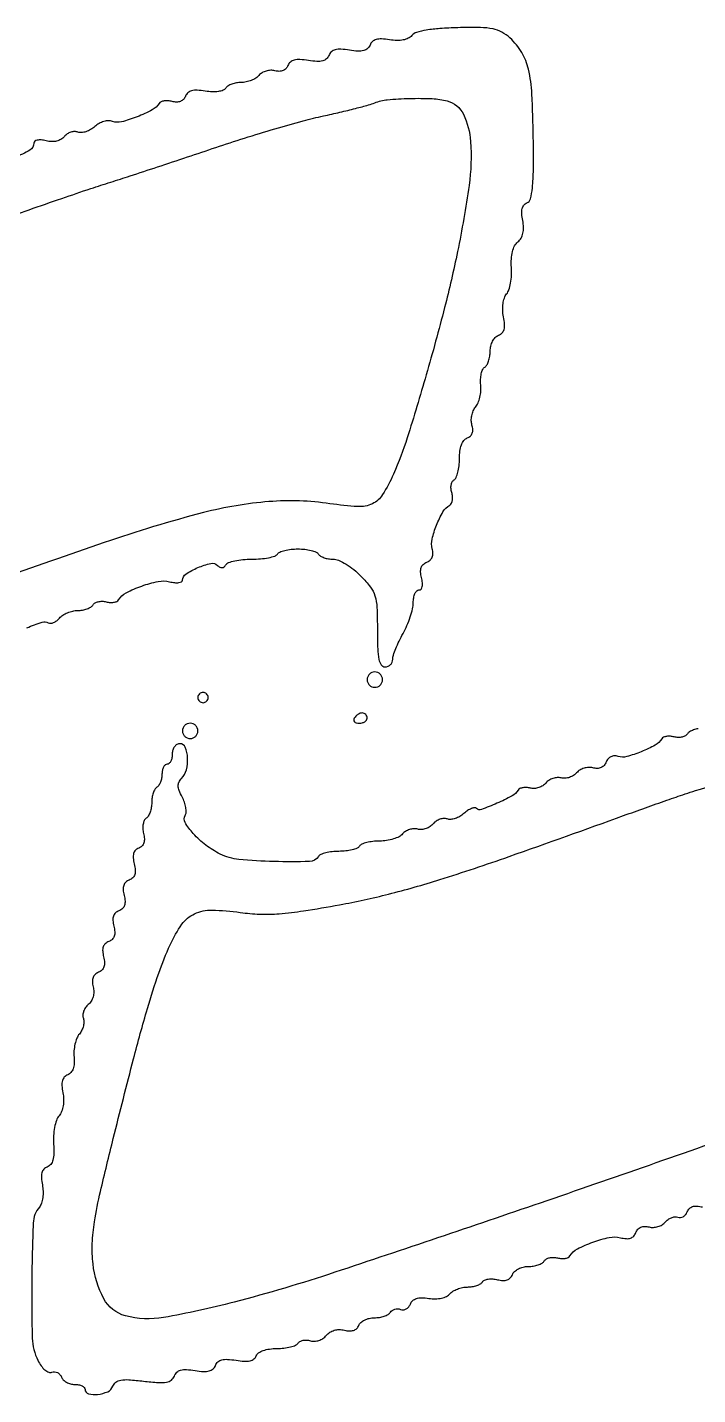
# Model space of a CAD drawing. Extents: x 0 to 1197, y 0 to 515.
# Drawn here: x 265.7 to 396.4, y 120 to 386.8 of the extents above; entities that cross this region are included whole.
import ezdxf

# ---------------------------------------------------------------- set-up
doc = ezdxf.new("R2010")
doc.units = 0

msp = doc.modelspace()

# ---------------------------------------------------------------- linework, layer by layer
for points in [[(265.628034, 269.608109, -0.019581), (268.605693, 270.741141, -0.223097), (269.822696, 270.601097, 0.158665), (270.273408, 270.491341, 0.080363), (270.847429, 270.629515, 0.066805), (271.4532, 270.984457, 0.053713), (271.995412, 271.51101, -0.076023), (272.637534, 272.081414, -0.044492), (273.549232, 272.562609, -0.043312), (274.571288, 272.890167, -0.055952), (275.549701, 273, 0.042855), (276.486461, 273.080437, 0.044371), (277.384533, 273.319341, 0.048511), (278.118154, 273.669773, 0.119222), (278.540116, 274.087118, -0.127969), (278.937017, 274.466374, -0.070112), (279.568683, 274.710007, -0.062485), (280.326852, 274.788616, -0.058638), (281.098137, 274.680998, 0.047528), (281.859951, 274.557436, 0.055912), (282.589872, 274.590961, 0.064935), (283.182481, 274.766057, 0.151197), (283.527756, 275.06712, -0.134634), (285.015745, 276.452114, -0.035399), (288.027558, 277.765221, -0.03613), (291.237908, 278.647292, -0.110906), (293.478647, 278.59127, 0.033967), (294.439814, 278.418356, 0.058972), (295.249658, 278.424606, 0.088252), (295.795685, 278.594454, 0.280307), (295.986274, 278.907706, -0.253664), (296.632954, 280.100363, -0.043978), (298.97743, 281.348465, -0.043969), (301.500493, 282.166191, -0.258256), (302.791107, 281.795167, 0.070751), (303.248936, 281.451344, 0.144609), (303.683806, 281.356089, 0.154031), (304.081928, 281.513835, 0.083773), (304.432423, 281.912868, -0.172437), (304.958645, 282.334679, -0.030587), (306.194144, 282.680655, -0.029949), (307.759225, 282.920397, -0.023034), (309.486274, 283, 0.021209), (311.209489, 283.073128, 0.028151), (312.762585, 283.29375, 0.027992), (313.988731, 283.611235, 0.178843), (314.486274, 284, -0.158284), (314.94219, 284.38656, -0.036095), (315.916213, 284.70625, -0.033884), (317.146227, 284.926564, -0.02738), (318.486274, 285, -0.02738), (319.826321, 284.926564, -0.033884), (321.056335, 284.70625, -0.036095), (322.030357, 284.38656, -0.158284), (322.486274, 284, 0.123532), (322.881292, 283.615885, 0.047419), (323.582175, 283.29375, 0.043263), (324.444538, 283.073937, 0.0408), (325.349124, 283, -0.102403), (326.430443, 282.776193, -0.034183), (327.873399, 282.031328, -0.032356), (329.401435, 280.964359, -0.031703), (330.790107, 279.702393, -0.030625), (332.625704, 277.560521, -0.088185), (333.51087, 275.823981, -0.063368), (333.893562, 273.580023, -0.010588), (333.986274, 269.202393, 0.008115), (334.046816, 265.472251, 0.043245), (334.28834, 263.450399, 0.101353), (334.748031, 262.385011, 0.245097), (335.486274, 262, 0.096965), (336.058777, 262.112079, 0.097433), (336.545649, 262.43169, 0.098418), (336.871649, 262.908779, 0.101151), (336.986274, 263.469584, -0.077667), (337.109598, 264.258723, -0.017095), (337.573774, 265.553472, -0.017391), (338.220678, 267.028945, -0.015946), (338.986274, 268.5, 0.025786), (339.75188, 270.044515, 0.022104), (340.398774, 271.740278, 0.022695), (340.848539, 273.335242, 0.057431), (340.986274, 274.530416, -0.042943), (341.067622, 275.475849, -0.062634), (341.311869, 276.27456, -0.082196), (341.670921, 276.8156, -0.208149), (342.094682, 277, 0.214455), (342.49676, 277.180769, 0.130021), (342.735843, 277.654736, 0.078335), (342.775509, 278.413281, 0.035465), (342.601797, 279.395742, -0.04306), (342.420357, 280.521209, -0.099279), (342.526011, 281.367929, -0.126206), (342.922414, 281.982127, -0.09533), (343.606843, 282.407893, 0.093674), (344.248652, 282.804231, 0.110562), (344.657046, 283.387866, 0.099113), (344.804371, 284.142731, 0.062818), (344.687509, 285.034476, -0.121742), (344.662061, 286.921224, -0.037712), (345.518658, 289.649798, -0.037696), (346.774851, 292.217865, -0.122337), (348.090275, 293.564276, 0.142682), (348.421058, 293.931108, 0.072414), (348.609758, 294.528936, 0.062623), (348.635955, 295.254572, 0.054638), (348.486274, 296, -0.05817), (348.341485, 296.748324, -0.064695), (348.381391, 297.482561, -0.073852), (348.590951, 298.092491, -0.135531), (348.945596, 298.47486, 0.157164), (349.347775, 298.947102, 0.036514), (349.680575, 299.94911, 0.034194), (349.909833, 301.213915, 0.027745), (349.986274, 302.590402, -0.032836), (350.085129, 304.094055, -0.057337), (350.38868, 305.303799, -0.074505), (350.872924, 306.171285, -0.137488), (351.516075, 306.649809, 0.096455), (352.122524, 307.028944, 0.118094), (352.490489, 307.584909, 0.10356), (352.594561, 308.306814, 0.061107), (352.433457, 309.166412, -0.07396), (352.295789, 310.021223, -0.052065), (352.385401, 310.992419, -0.051944), (352.674335, 311.926989, -0.072398), (353.129856, 312.673006, 0.076855), (353.610941, 313.476822, 0.039081), (353.96868, 314.60218, 0.037651), (354.162467, 315.847298, 0.045943), (354.14751, 317.025851, -0.037484), (354.114645, 318.136651, -0.044098), (354.254708, 319.179612, -0.049542), (354.531987, 320.014551, -0.150517), (354.921309, 320.45985, 0.126378), (355.330539, 320.885443, 0.046652), (355.67344, 321.65095, 0.042521), (355.907573, 322.595771, 0.039501), (355.986274, 323.590402, -0.059778), (356.105182, 324.581429, -0.059737), (356.455163, 325.516441, -0.065478), (356.971724, 326.258267, -0.116867), (357.582492, 326.675296, 0.106038), (358.291398, 327.137415, 0.128868), (358.687922, 327.821218, 0.087519), (358.783071, 328.824254, 0.029354), (358.578859, 330.287071, -0.039946), (358.425728, 331.583805, -0.043406), (358.488005, 332.852147, -0.047635), (358.747232, 333.95422, -0.091885), (359.187787, 334.742809, 0.095643), (359.634816, 335.557179, 0.032982), (359.962482, 336.865658, 0.031352), (360.141419, 338.391345, 0.031546), (360.127614, 339.92425, -0.031017), (360.110831, 341.591932, -0.048555), (360.323634, 343.0097, -0.058746), (360.750597, 344.132511, -0.099663), (361.380025, 344.911821, 0.085993), (362.009621, 345.649505, 0.07823), (362.380033, 346.580129, 0.065937), (362.483844, 347.718039, 0.039193), (362.32191, 349.071819, -0.03189), (362.143212, 350.401042, -0.075844), (362.224202, 351.392346, -0.110263), (362.55906, 352.081052, -0.133839), (363.136104, 352.504001, 0.243472), (363.841421, 353.297329, 0.037856), (364.215462, 355.432602, 0.022671), (364.402018, 358.98939, 0.00467), (364.387752, 365.269401, 0.009487), (364.127624, 373.771692, 0.045125), (363.450635, 378.584449, 0.077095), (362.126227, 381.863873, 0.071308), (359.842373, 384.687622, 0.061236), (358.245631, 385.842118, 0.077616), (356.537023, 386.463441, 0.04562), (354.093232, 386.715253, 0.008864), (349.654977, 386.687622, 0.011424), (346.172626, 386.524529, 0.025052), (343.524368, 386.205901, 0.030426), (341.618554, 385.758325, 0.147284), (340.701365, 385.152199, -0.108019), (340.015307, 384.618396, -0.06461), (339.029243, 384.294926, -0.053112), (337.793636, 384.193608, -0.034155), (336.360667, 384.32667, 0.027644), (334.814401, 384.490567, 0.078693), (333.740728, 384.375531, 0.118378), (333.014871, 383.979504, 0.117859), (332.546559, 383.296504, -0.120051), (332.067695, 382.604548, -0.120958), (331.325491, 382.212731, -0.076962), (330.208047, 382.110359, -0.024658), (328.546559, 382.296504, 0.024658), (326.885071, 382.482649, 0.076962), (325.767627, 382.380277, 0.120958), (325.025422, 381.98846, 0.120051), (324.546559, 381.296504, -0.120051), (324.067695, 380.604548, -0.120958), (323.325491, 380.212731, -0.076962), (322.208047, 380.110359, -0.024658), (320.546559, 380.296504, 0.024698), (318.891032, 380.481845, 0.076143), (317.772239, 380.381003, 0.119704), (317.028673, 379.993744, 0.12209), (316.552128, 379.311017, -0.101114), (316.172567, 378.716168, -0.104629), (315.594204, 378.326569, -0.093976), (314.854173, 378.178943, -0.066417), (314.01089, 378.283312, 0.073558), (313.178467, 378.374344, 0.060008), (312.29242, 378.233354, 0.061533), (311.488904, 377.893079, 0.088877), (310.900597, 377.396765, -0.079997), (310.288373, 376.861515, -0.044242), (309.400832, 376.4103, -0.042695), (308.395629, 376.103126, -0.052858), (307.422846, 376, 0.043725), (306.485036, 375.917831, 0.044816), (305.583822, 375.673875, 0.048932), (304.846016, 375.315908, 0.117465), (304.418159, 374.889788, -0.166205), (303.923848, 374.483622, -0.053764), (302.993681, 374.245122, -0.044943), (301.791581, 374.180448, -0.03121), (300.437148, 374.314259, 0.026387), (298.849285, 374.486599, 0.077168), (297.756339, 374.378394, 0.118287), (297.022501, 373.988676, 0.120761), (296.552128, 373.311017, -0.101073), (296.16939, 372.711082, -0.106685), (295.588589, 372.323128, -0.094624), (294.840031, 372.18099, -0.063771), (293.975118, 372.292666, 0.045128), (293.17475, 372.426419, 0.054211), (292.412258, 372.401303, 0.063259), (291.796482, 372.232477, 0.157093), (291.444791, 371.93288, -0.133479), (290.078758, 370.655603, -0.029329), (287.128437, 369.310361, -0.028364), (284.060313, 368.319262, -0.156803), (282.349757, 368.414013, 0.102396), (281.576169, 368.540701, 0.060507), (280.649174, 368.388608, 0.056031), (279.705217, 367.994581, 0.057108), (278.878901, 367.402829, -0.052286), (278.074788, 366.815198, -0.051985), (277.164753, 366.405812, -0.056813), (276.289661, 366.223538, -0.115069), (275.596632, 366.319278, 0.101218), (274.948129, 366.427035, 0.070018), (274.21375, 366.295753, 0.066707), (273.508469, 365.955131, 0.073867), (272.944964, 365.450225, -0.089049), (272.289047, 364.897256, -0.073633), (271.437532, 364.561277, -0.066496), (270.443702, 364.465559, -0.052329), (269.371851, 364.618074, 0.036418), (268.418643, 364.784743, 0.073103), (267.657105, 364.749954, 0.117608), (267.169143, 364.528676, 0.23175), (266.986274, 364.155325, -0.265571), (266.224878, 362.822923, -0.037609), (263.281691, 361.374623, -0.040702)], [(259.986274, 349.031558, -0.001689), (266.087718, 351.185873, -0.001514), (272.430024, 353.379651, -0.001517), (278.135549, 355.31453, -0.004754), (281.986274, 356.56678, 0.002561), (285.751676, 357.773045, 0.00092), (291.101899, 359.528168, 0.000912), (296.959326, 361.473475, 0.001081), (302.486274, 363.333525, -0.005761), (308.049751, 365.148077, -0.004763), (314.017524, 366.956446, -0.004811), (319.523513, 368.510424, -0.012844), (323.486274, 369.479213, 0.004224), (326.695838, 370.205473, 0.004965), (329.723774, 370.949382, 0.004385), (332.268221, 371.625202, 0.030514), (333.486274, 372.041589, -0.07514), (335.925162, 372.63947, -0.016224), (340.274463, 372.891842, -0.017274), (344.692991, 372.851946, -0.054708), (347.612373, 372.402115, -0.217722), (350.751435, 369.806354, -0.096067), (352.16471, 364.48417, -0.052184), (351.853811, 355.915069, -0.015552), (349.615034, 343, -0.01237), (347.088274, 332.084718, -0.006973), (343.512424, 318.968866, -0.006372), (339.809543, 306.688422, -0.027944), (337.131092, 299.604205, -0.034233), (335.011325, 295.589416, -0.146097), (333.007176, 293.80872, -0.124355), (330.171188, 293.266696, -0.021946), (324.737176, 293.825527, 0.05634), (312.850408, 294.227501, 0.0438), (300.082644, 292.084423, 0.019765), (280.720615, 286.235421, 0.002426), (238.986274, 271.578201, -0.000608)], [(396.525239, 249.919593, 0.043791), (395.606647, 249.680659, 0.047947), (394.858304, 249.330347, 0.121488), (394.432432, 248.912882, -0.127969), (394.03553, 248.533626, -0.070112), (393.403864, 248.289993, -0.062485), (392.645695, 248.211384, -0.058638), (391.874411, 248.319002, 0.045559), (391.11425, 248.445362, 0.054525), (390.389313, 248.41978, 0.063577), (389.803315, 248.256843, 0.156007), (389.467389, 247.969444, -0.128278), (388.168429, 246.729746, -0.030716), (385.454662, 245.433931, -0.030091), (382.618044, 244.481586, -0.143747), (380.928243, 244.518418, 0.083715), (380.190153, 244.62265, 0.1039), (379.516934, 244.462314, 0.104848), (378.969538, 244.046355, 0.08663), (378.592547, 243.416347, -0.09016), (378.19515, 242.762675, -0.108208), (377.614361, 242.339973, -0.100118), (376.872735, 242.1788, -0.067654), (376.01089, 242.283312, 0.076898), (375.174175, 242.369194, 0.060546), (374.275471, 242.212932, 0.061374), (373.453396, 241.850054, 0.085151), (372.842898, 241.327243, -0.078549), (372.244767, 240.801268, -0.060767), (371.459672, 240.428649, -0.061255), (370.615334, 240.258026, -0.083396), (369.842898, 240.327243, 0.083396), (369.070462, 240.39646, 0.061255), (368.226124, 240.225837, 0.060767), (367.441028, 239.853217, 0.078549), (366.842898, 239.327243, -0.079971), (366.242124, 238.801948, -0.060935), (365.449164, 238.431397, -0.061132), (364.593254, 238.263842, -0.081929), (363.807126, 238.336597, 0.049276), (363.071067, 238.453348, 0.057086), (362.36291, 238.414208, 0.066017), (361.785692, 238.234954, 0.147116), (361.444791, 237.93288, -0.131321), (360.242882, 236.799473, -0.020883), (357.306402, 235.369508, -0.015995), (354.258, 234.153988, -0.291031), (353.281668, 234.371272, 0.230935), (352.911165, 234.498795, 0.066351), (352.307587, 234.341501, 0.052008), (351.587928, 233.956384, 0.035085), (350.85467, 233.380901, -0.05296), (350.059815, 232.801674, -0.052278), (349.157635, 232.399371, -0.057022), (348.28801, 232.222112, -0.11388), (347.596632, 232.319278, 0.106146), (346.943287, 232.421303, 0.069901), (346.194445, 232.272491, 0.065635), (345.46781, 231.906284, 0.070156), (344.879243, 231.371036, -0.076477), (344.267192, 230.828335, -0.060485), (343.470349, 230.441513, -0.061401), (342.618016, 230.261213, -0.085607), (341.842898, 230.327243, 0.079841), (341.074732, 230.401551, 0.06092), (340.243073, 230.246259, 0.061144), (339.476605, 229.896201, 0.082061), (338.900597, 229.396765, -0.104102), (338.223861, 228.85994, -0.040219), (337.107082, 228.4103, -0.037628), (335.778277, 228.103163, -0.038), (334.422846, 228, 0.027894), (333.107097, 227.92654, 0.034318), (331.897581, 227.70625, 0.036683), (330.939199, 227.386418, 0.156712), (330.486274, 227, -0.158284), (330.030357, 226.61344, -0.036095), (329.056335, 226.29375, -0.033884), (327.826321, 226.073436, -0.02738), (326.486274, 226, 0.02738), (325.146227, 225.926564, 0.033884), (323.916213, 225.70625, 0.036095), (322.94219, 225.38656, 0.158284), (322.486274, 225, -0.253646), (320.750697, 224.005337, -0.012088), (313.816684, 224.009385, -0.018059), (306.986691, 224.425663, -0.091694), (303.338479, 225.474183, -0.046527), (300.526489, 227.220461, -0.046501), (298.085305, 229.45686, -0.050652), (296.485664, 231.627927, -0.278739), (296.499453, 233.021325, 0.130839), (296.686407, 233.640188, 0.047991), (296.628661, 234.559501, 0.043482), (296.36757, 235.601331, 0.039755), (295.924428, 236.615559, -0.02797), (295.341619, 237.868209, -0.086928), (295.15168, 238.776583, -0.121076), (295.30852, 239.518731, -0.084236), (295.80648, 240.220206, 0.136179), (296.750482, 241.889376, 0.07293), (296.984915, 244.263932, 0.085365), (296.536064, 246.29485, 0.304676), (295.486274, 247, 0.130775), (294.910519, 246.846791, 0.10214), (294.423774, 246.416667, 0.08892), (294.098137, 245.769411, 0.072314), (293.986274, 245, -0.048028), (293.912581, 244.234582, -0.068025), (293.692524, 243.5875, -0.088204), (293.368156, 243.151477, -0.191087), (292.986274, 243, 0.186414), (292.604487, 242.852535, 0.089706), (292.280024, 242.429836, 0.069539), (292.060058, 241.801778, 0.049547), (291.986274, 241.059017, -0.046881), (291.912196, 240.270704, -0.046318), (291.692524, 239.50665, -0.050262), (291.369829, 238.876024, -0.111412), (290.986274, 238.5, 0.128561), (290.601886, 238.096789, 0.04604), (290.280024, 237.363811, 0.041947), (290.060144, 236.457084, 0.038534), (289.986274, 235.5, -0.041536), (289.906324, 234.539242, -0.043669), (289.668722, 233.621479, -0.047827), (289.320399, 232.874225, -0.121961), (288.905247, 232.449923, 0.148288), (288.532832, 232.027693, 0.064688), (288.310358, 231.306366, 0.055947), (288.258686, 230.419416, 0.048117), (288.398131, 229.495164, -0.047408), (288.556119, 228.457968, -0.093812), (288.448045, 227.635548, -0.117413), (288.075002, 227.029131, -0.10517), (287.454595, 226.626217, 0.106485), (286.813513, 226.207502, 0.125906), (286.448696, 225.584222, 0.093099), (286.366717, 224.709048, 0.038429), (286.56778, 223.531277, -0.038634), (286.7718, 222.333227, -0.098269), (286.680247, 221.459987, -0.130317), (286.290373, 220.837499, -0.096717), (285.599458, 220.405059, 0.0961), (284.920414, 219.981205, 0.125507), (284.525906, 219.36769, 0.098851), (284.420034, 218.523, 0.04341), (284.599458, 217.405059, -0.04341), (284.778883, 216.287119, -0.098851), (284.67301, 215.442429, -0.125507), (284.278502, 214.828914, -0.0961), (283.599458, 214.405059, 0.0961), (282.920414, 213.981205, 0.125507), (282.525906, 213.36769, 0.098851), (282.420034, 212.523, 0.04341), (282.599458, 211.405059, -0.04341), (282.778883, 210.287119, -0.098851), (282.67301, 209.442429, -0.125507), (282.278502, 208.828914, -0.0961), (281.599458, 208.405059, 0.0961), (280.920414, 207.981205, 0.125507), (280.525906, 207.36769, 0.098851), (280.420034, 206.523, 0.04341), (280.599458, 205.405059, -0.04341), (280.778883, 204.287119, -0.098851), (280.67301, 203.442429, -0.125507), (280.278502, 202.828914, -0.0961), (279.599458, 202.405059, 0.095559), (278.938355, 201.993387, 0.118293), (278.537298, 201.391558, 0.098789), (278.410977, 200.585148, 0.051132), (278.557675, 199.571539, -0.061587), (278.680084, 198.580444, -0.066738), (278.550812, 197.617206, -0.070396), (278.183723, 196.766212, -0.082754), (277.61, 196.102684, 0.069258), (277.076031, 195.517628, 0.065349), (276.709481, 194.797752, 0.069842), (276.558713, 194.05778, 0.107397), (276.65759, 193.414152, -0.099431), (276.771226, 192.744923, -0.055542), (276.654687, 191.923811, -0.052272), (276.342702, 191.085827, -0.058032), (275.871949, 190.362247, 0.077661), (275.38033, 189.537833, 0.038985), (275.01559, 188.37835, 0.037508), (274.818829, 187.092628, 0.045378), (274.835688, 185.872613, -0.03899), (274.869642, 184.595042, -0.072596), (274.668017, 183.581184, -0.094551), (274.240157, 182.850585, -0.122117), (273.604979, 182.407178, 0.113327), (272.941683, 181.961045, 0.122436), (272.562292, 181.281745, 0.084559), (272.46644, 180.296418, 0.031424), (272.653868, 178.912028, -0.042945), (272.79885, 177.617806, -0.047575), (272.711645, 176.362518, -0.051852), (272.407468, 175.255043, -0.080439), (271.905632, 174.402833, 0.091594), (271.40788, 173.513067, 0.034826), (271.04399, 172.132646, 0.032723), (270.845703, 170.524696, 0.032349), (270.857741, 168.898366, -0.02313), (270.905295, 167.057406, -0.062936), (270.715752, 165.769595, -0.096912), (270.286147, 164.913408, -0.137382), (269.605977, 164.407561, 0.113193), (268.94206, 163.961265, 0.122509), (268.562356, 163.282016, 0.084619), (268.466393, 162.296743, 0.031423), (268.653868, 160.912028, -0.042208), (268.792655, 159.689381, -0.040632), (268.727186, 158.444809, -0.043493), (268.481993, 157.351964, -0.09657), (268.074389, 156.606172, 0.164383), (266.875576, 153.486457, 0.007862), (266.588849, 142.154581, 0.009905), (266.702926, 131.010089, 0.108598), (267.788046, 126.695537, 0.039591), (268.435817, 125.619488, 0.060787), (269.17031, 124.819028, 0.079576), (269.893201, 124.377703, 0.191204), (270.509786, 124.370649, -0.108806), (271.052202, 124.452432, -0.099744), (271.597625, 124.303863, -0.095374), (272.06201, 123.947198, -0.09006), (272.37213, 123.436858, 0.108276), (272.73386, 122.887285, 0.066417), (273.358257, 122.422077, 0.061824), (274.137076, 122.107212, 0.065268), (274.954889, 122, -0.047258), (275.732356, 121.926353, -0.067241), (276.389554, 121.70625, -0.087393), (276.83269, 121.381936, -0.193529), (276.986274, 121, 0.342058), (277.639724, 120.156584, 0.092584), (279.441121, 120.034214, 0.077302), (281.40515, 120.580125, 0.197245), (282.399808, 121.635269, -0.137853), (282.990194, 122.427579, -0.1233), (283.932384, 122.838282, -0.059505), (285.515614, 122.912488, -0.01124), (288.401217, 122.638943, 0.011277), (291.279039, 122.366348, 0.05905), (292.865104, 122.439478, 0.122103), (293.80959, 122.846666, 0.139479), (294.398415, 123.63164, -0.110533), (294.888843, 124.369553, -0.126656), (295.625294, 124.783499, -0.080938), (296.736357, 124.893379, -0.024487), (298.425989, 124.703496, 0.024658), (300.087477, 124.517351, 0.076962), (301.204921, 124.619723, 0.120958), (301.947126, 125.01154, 0.120051), (302.425989, 125.703496, -0.120051), (302.904852, 126.395452, -0.120958), (303.647057, 126.787269, -0.076962), (304.764501, 126.889641, -0.024658), (306.425989, 126.703496, 0.025094), (308.031341, 126.525056, 0.069551), (309.161385, 126.613784, 0.108633), (309.91842, 126.964329, 0.139474), (310.376883, 127.575529, -0.152618), (310.835112, 128.154739, -0.064582), (311.728461, 128.608087, -0.051715), (312.947237, 128.902835, -0.033499), (314.395872, 129, 0.027745), (315.772359, 129.076441, 0.034194), (317.037164, 129.305699, 0.036514), (318.039172, 129.638498, 0.157164), (318.511414, 130.040677, -0.131996), (318.889768, 130.39652, -0.074468), (319.486962, 130.610199, -0.065706), (320.202736, 130.655875, -0.06003), (320.929248, 130.518099, 0.089526), (321.714666, 130.41641, 0.067579), (322.571566, 130.576571, 0.065637), (323.37932, 130.967573, 0.074179), (324.020888, 131.541708, -0.076376), (324.717818, 132.159922, -0.072593), (325.580054, 132.553515, -0.069861), (326.549153, 132.693842, -0.062635), (327.557812, 132.571401, 0.050515), (328.548432, 132.426785, 0.092086), (329.355197, 132.540176, 0.113213), (329.956844, 132.908019, 0.107958), (330.35063, 133.507115, -0.123391), (330.751684, 134.07856, -0.064464), (331.481481, 134.561465, -0.058054), (332.407755, 134.888942, -0.05602), (333.395872, 135, 0.039616), (334.390648, 135.078942, 0.042588), (335.335906, 135.313776, 0.046722), (336.101976, 135.657726, 0.126123), (336.528407, 136.068174, -0.103775), (336.880103, 136.43792, -0.081683), (337.381252, 136.674218, -0.078343), (337.952123, 136.743766, -0.083008), (338.504666, 136.631316, 0.116924), (339.052336, 136.5577, 0.100543), (339.608724, 136.729558, 0.092928), (340.088459, 137.121743, 0.08363), (340.415035, 137.674951, -0.11753), (340.870181, 138.339674, -0.10998), (341.586752, 138.747424, -0.078329), (342.616656, 138.894572, -0.032838), (344.016775, 138.782216, 0.040154), (345.301639, 138.697985, 0.049536), (346.493763, 138.834231, 0.056636), (347.476263, 139.166306, 0.110189), (348.127699, 139.670407, -0.083139), (348.718045, 140.180064, -0.04395), (349.588091, 140.609432, -0.04215), (350.581029, 140.901785, -0.050566), (351.549701, 141, 0.03969), (352.482672, 141.074177, 0.042631), (353.369383, 141.294828, 0.046768), (354.088132, 141.618017, 0.125957), (354.488542, 142.00367, -0.157417), (354.892012, 142.346937, -0.062107), (355.60319, 142.542707, -0.053325), (356.484939, 142.576246, -0.044373), (357.412024, 142.42928, 0.046917), (358.472302, 142.266714, 0.097438), (359.298105, 142.379628, 0.12095), (359.905631, 142.769792, 0.09851), (360.319354, 143.425609, -0.118194), (360.733027, 144.028068, -0.065292), (361.472293, 144.537523, -0.059401), (362.405461, 144.882749, -0.058987), (363.395872, 145, 0.040292), (364.391507, 145.080363, 0.042977), (365.339345, 145.319341, 0.047126), (366.108751, 145.669477, 0.124633), (366.540116, 146.087118, -0.127969), (366.937017, 146.466374, -0.070112), (367.568683, 146.710007, -0.062485), (368.326852, 146.788616, -0.058638), (369.098137, 146.680998, 0.047528), (369.859951, 146.557436, 0.055912), (370.589872, 146.590961, 0.064935), (371.182481, 146.766057, 0.151197), (371.527756, 147.06712, -0.134871), (372.989837, 148.42673, -0.033743), (376.002457, 149.748714, -0.034457), (379.199916, 150.658351, -0.114036), (381.374388, 150.617437, 0.042751), (382.504683, 150.434504, 0.099255), (383.353134, 150.53927, 0.126511), (383.96787, 150.935385, 0.095362), (384.394167, 151.620569, -0.093794), (384.785281, 152.253583, -0.107109), (385.365048, 152.664778, -0.098029), (386.106064, 152.821221, -0.067203), (386.961658, 152.716688, 0.07575), (387.796891, 152.62903, 0.060375), (388.691222, 152.780014, 0.061442), (389.506882, 153.135088, 0.086405), (390.10972, 153.648744, -0.063292), (390.661168, 154.164179, -0.063178), (391.32434, 154.525655, -0.069103), (391.993991, 154.685897, -0.116345), (392.563729, 154.608651, 0.121974), (393.08871, 154.5434, 0.100753), (393.625427, 154.721215, 0.091314), (394.091749, 155.116285, 0.08002), (394.412833, 155.669212, -0.102552), (394.827203, 156.314554, -0.122785), (395.440802, 156.691821, -0.09533), (396.286251, 156.791046, -0.043189), (397.391333, 156.613185, 0.04341)], [(408.152319, 172.204142, -0.002899), (365.731939, 157.386519, -0.00234), (325.689053, 143.86847, -0.016615), (306.035478, 138.053445, -0.019677), (292.303519, 135.05339, -0.110498), (284.841314, 135.384635, -0.206325), (280.639263, 138.723345, -0.096177), (278.537896, 145.5, -0.037029), (278.398721, 149.486462, -0.030259), (278.823235, 153.73342, -0.017485), (279.991557, 159.645834, -0.003579), (282.494851, 170, -0.002209), (286.441021, 185.532834, -0.008093), (289.142944, 195.318716, -0.012635), (291.364062, 202.232454, -0.022569), (293.585323, 207.773723, -0.047108), (295.876035, 211.769693, -0.131767), (298.337098, 213.81793, -0.113538), (301.728327, 214.526475, -0.030377), (307.257185, 214.078367, 0.027366), (311.044487, 213.748458, 0.027397), (314.84374, 213.834366, 0.019503), (319.584193, 214.388604, 0.006136), (326.624248, 215.580131, 0.017069), (336.156125, 217.652342, 0.014022), (346.177963, 220.493454, 0.008708), (359.67653, 224.99225, 0.002071), (381.986274, 232.965968, -0.001436), (386.262868, 234.500598, -0.001562), (390.430024, 235.967817, -0.001465), (394.006919, 237.202928, -0.007677), (395.986274, 237.84615, 0.003626), (404.062172, 240.398371, 0.00632)]]:
    msp.add_lwpolyline(points, format="xyb")
for points in [[(331.986274, 259.5, 0.099038), (332.100787, 258.927543, 0.097945), (332.426899, 258.440625, 0.097945), (332.913816, 258.114514, 0.099038), (333.486274, 258, 0.099038), (334.058731, 258.114514, 0.097945), (334.545649, 258.440625, 0.097945), (334.87176, 258.927543, 0.099038), (334.986274, 259.5, 0.099038), (334.87176, 260.072457, 0.097945), (334.545649, 260.559375, 0.097945), (334.058731, 260.885486, 0.099038), (333.486274, 261, 0.099038), (332.913816, 260.885486, 0.097945), (332.426899, 260.559375, 0.097945), (332.100787, 260.072457, 0.099038)], [(298.986274, 256, 0.099038), (299.062616, 255.618362, 0.097945), (299.280024, 255.29375, 0.097945), (299.604636, 255.076342, 0.099038), (299.986274, 255, 0.099038), (300.367912, 255.076342, 0.097945), (300.692524, 255.29375, 0.097945), (300.909931, 255.618362, 0.099038), (300.986274, 256, 0.099038), (300.909931, 256.381638, 0.097945), (300.692524, 256.70625, 0.097945), (300.367912, 256.923658, 0.099038), (299.986274, 257, 0.099038), (299.604636, 256.923658, 0.097945), (299.280024, 256.70625, 0.097945), (299.062616, 256.381638, 0.099038)], [(295.986274, 249.5, 0.099038), (296.100787, 248.927543, 0.097945), (296.426899, 248.440625, 0.097945), (296.913816, 248.114514, 0.099038), (297.486274, 248, 0.099038), (298.058731, 248.114514, 0.097945), (298.545649, 248.440625, 0.097945), (298.87176, 248.927543, 0.099038), (298.986274, 249.5, 0.099038), (298.87176, 250.072457, 0.097945), (298.545649, 250.559375, 0.097945), (298.058731, 250.885486, 0.099038), (297.486274, 251, 0.099038), (296.913816, 250.885486, 0.097945), (296.426899, 250.559375, 0.097945), (296.100787, 250.072457, 0.099038)], [(329.486274, 252, 0.139169), (329.378331, 251.620352, 0.191142), (329.507748, 251.29375, 0.138808), (329.875619, 251.073267, 0.066118), (330.427257, 251, 0.062283), (331.02337, 251.074545, 0.080552), (331.528312, 251.29375, 0.097988), (331.866256, 251.618621, 0.153634), (331.986274, 252, 0.092995), (331.914656, 252.381732, 0.096318), (331.70986, 252.70625, 0.099231), (331.404324, 252.923444, 0.105429), (331.045291, 253, 0.089642), (330.639716, 252.926698, 0.053229), (330.199174, 252.70625, 0.051032), (329.792477, 252.382515, 0.06081)]]:
    msp.add_lwpolyline(points, format="xyb", close=True)

doc.saveas('drawing.dxf')
